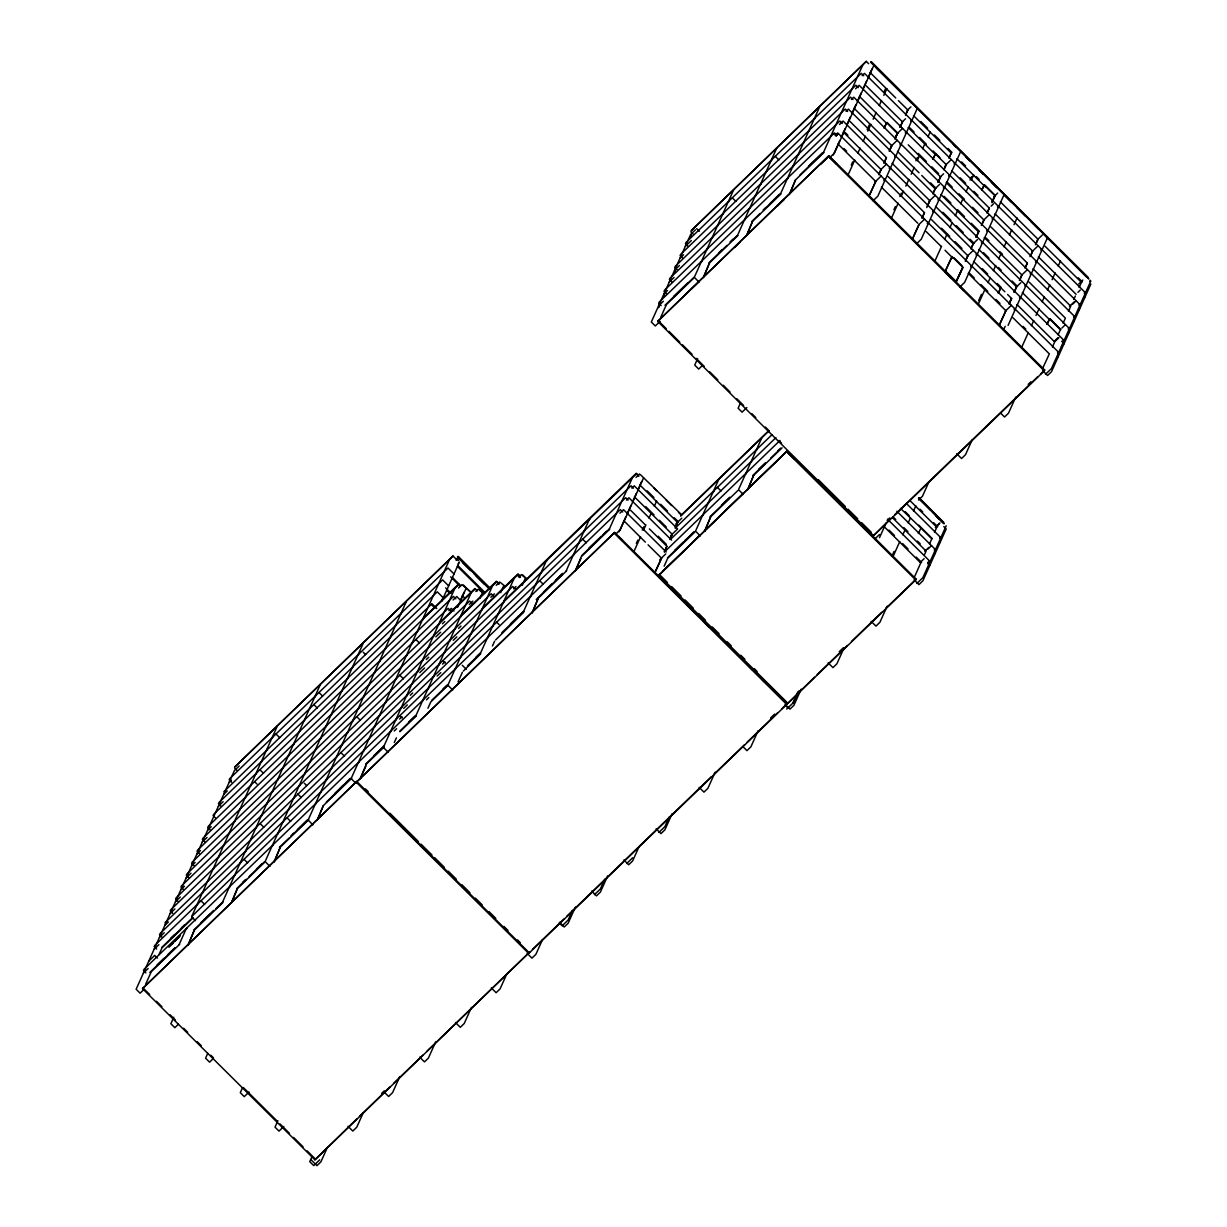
<?xml version="1.0" encoding="UTF-8"?>
<svg xmlns="http://www.w3.org/2000/svg" width="1227" height="1227" viewBox="0 0 1227 1227"><rect width="100%" height="100%" fill="white"/><g stroke="black" fill="none" stroke-linecap="round" stroke-linejoin="round"><path stroke-width="1.5" d="M164.909 922.827L512.733 586.46L515.141 588.853M223.805 791.768L442.625 579.911L448.653 585.892M427.042 1051.14L529.113 952.627L314.925 1159.822L142.531 988.625L356.704 781.43L529.328 952.888L786.722 704.451L787.105 703.608L614.696 532.411L356.919 781.691L614.696 532.411M145.599 984.361L151.32 971.661L179.679 944.284M159.004 954.545L162.025 947.827L193.099 917.842M179.111 944.575L186.366 928.425M191.719 916.508L277.394 725.893M186.504 928.977L187.025 927.796M197.21 905.143L197.731 903.962M202.562 893.241L203.084 892.06M207.915 881.323L208.452 880.142M213.268 869.406L213.805 868.225M218.621 857.489L219.158 856.308M223.974 845.587L224.51 844.391M229.326 833.67L229.863 832.489M234.679 821.753L235.216 820.572M240.047 809.835L240.569 808.654M245.4 797.918L245.921 796.737M250.753 786.016L251.274 784.82M256.106 774.099L256.642 772.918M261.458 762.182L261.995 761.001M266.811 750.264L267.348 749.083M272.164 738.347L272.701 737.166M194.311 930.158L188.206 944.759L194.311 930.158L222.685 902.781M222.118 903.072L320.4 684.39M229.495 887.474L230.032 886.293M234.848 875.557L235.385 874.376M240.201 863.655L240.737 862.458M245.553 851.737L246.09 850.556M250.906 839.82L251.443 838.639M256.274 827.903L256.796 826.722M261.627 815.986L262.149 814.805M266.98 804.084L267.501 802.887M272.333 792.167L272.869 790.986M277.685 780.249L278.222 779.068M283.038 768.332L283.575 767.151M288.391 756.415L288.928 755.234M293.744 744.513L294.281 743.332M299.097 732.596L299.633 731.415M304.449 720.678L304.986 719.497M309.817 708.761L310.339 707.58M315.17 696.859L315.692 695.663M173.759 1017.26L170.86 1023.717L174.832 1027.674L178.421 1024.223M264.326 862.581L237.317 888.655L231.197 903.271M231.918 901.676L237.317 888.655M363.391 642.887L265.109 861.569L269.94 866.354M272.501 845.97L273.023 844.789M277.854 834.053L278.376 832.872M283.207 822.151L283.728 820.955M288.56 810.234L289.097 809.053M293.913 798.317L294.449 797.136M299.265 786.4L299.802 785.219M304.618 774.482L305.155 773.301M309.971 762.58L310.508 761.4M315.324 750.663L315.86 749.482M320.676 738.746L321.213 737.565M326.045 726.829L326.566 725.648M331.397 714.927L331.919 713.731M336.75 703.01L337.272 701.829M342.103 691.092L342.64 689.911M347.456 679.175L347.993 677.994M352.809 667.258L353.345 666.077M358.161 655.356L358.698 654.16M280.308 847.151L274.204 861.768L280.308 847.151L308.683 819.774M406.398 601.383L308.115 820.065L312.931 824.851M315.492 804.467L316.029 803.286M320.845 792.55L321.382 791.369M326.198 780.648L326.735 779.467M331.551 768.731L332.088 767.55M336.919 756.814L337.44 755.633M342.272 744.896L342.793 743.715M347.624 732.994L348.146 731.798M352.977 721.077L353.514 719.896M358.33 709.16L358.867 707.979M363.683 697.243L364.22 696.062M369.036 685.326L369.572 684.145M374.388 673.424L374.925 672.227M379.741 661.506L380.278 660.325M385.094 649.589L385.631 648.408M390.462 637.672L390.984 636.491M395.815 625.77L396.336 624.574M401.168 613.853L401.689 612.672M207.746 1053.364L205.584 1058.195L209.556 1062.153L213.145 1058.702M323.315 805.648L317.195 820.265L323.315 805.648L351.674 778.271M449.389 559.88L351.121 778.562L355.937 783.347M358.499 762.964L359.02 761.783M363.852 751.062L364.373 749.866M369.204 739.145L369.741 737.964M374.557 727.228L375.094 726.047M379.91 715.31L380.447 714.129M385.263 703.393L385.799 702.212M390.615 691.491L391.152 690.295M395.968 679.574L396.505 678.393M401.321 667.657L401.858 666.476M406.689 655.739L407.211 654.558M412.042 643.838L412.563 642.641M417.395 631.92L417.916 630.739M422.748 620.003L423.836 617.58L458.714 583.914M452.993 556.015L235.047 766.752L452.993 556.015L456.597 559.619M142.531 988.625L356.704 781.43M470.923 570.57L457.441 556.92L489.757 589.098M490.524 588.73L457.978 556.398L490.447 588.899M383.913 747.166L366.306 764.145L360.201 778.762L365.907 766.047M442.103 599.62L442.64 598.439M458.177 563.883L458.699 562.702M441.766 601.215L459.358 562.058M454.864 588.331L383.361 747.442L388.192 752.228M390.738 731.844L391.275 730.663M396.091 719.927L396.628 718.746M401.459 708.01L401.981 706.829M406.812 696.108L407.333 694.911M412.165 684.191L412.686 683.01M417.517 672.273L418.054 671.092M422.87 660.356L423.407 659.175M428.223 648.439L428.76 647.258M433.576 636.537L434.113 635.341M438.929 624.62L440.018 622.196L474.895 588.531L477.318 590.923M462.916 585.371L470.232 591.583M394.281 742.55L396.413 737.795M461.015 599.021L464.082 592.212M457.61 607.258L466.03 588.531M242.471 1087.843L240.293 1092.674L244.28 1096.631L249.05 1092.015M415.616 716.307L471.061 592.948M422.993 700.709L423.53 699.528M428.346 688.807L428.883 687.626M433.698 676.89L434.235 675.709M439.051 664.973L439.588 663.792M444.404 653.055L444.941 651.874M449.757 641.154L450.294 639.957M455.125 629.236L455.646 628.055M460.478 617.319L461.567 614.896L496.444 581.23L498.852 583.623M479.113 589.988L483.714 593.5M479.65 589.466L483.637 593.669M427.947 708.255L430.815 701.89L448.407 684.911M479.926 598.255L482.211 593.147M492.594 585.647L447.855 685.187L452.686 689.973M455.248 669.589L455.769 668.408M460.6 657.672L461.122 656.491M465.953 645.755L466.49 644.574M471.306 633.853L471.843 632.672M476.659 621.936L477.196 620.755M482.012 610.018L483.101 607.595L517.978 573.929L520.386 576.322M500.647 582.687L505.171 586.383M458.054 681.89L462.349 672.365M500.693 592.656L503.76 585.846M480.11 654.052L514.144 578.346M487.487 638.469L488.024 637.273M492.84 626.552L493.377 625.371M498.193 614.635L498.729 613.454M503.561 602.718L504.65 600.294L636.276 473.254L638.684 475.647M522.181 575.386L526.797 578.899M522.717 574.865L526.72 579.083M277.915 1120.711L275.017 1127.153L279.004 1131.11L283.774 1126.493M492.456 646L494.588 641.23M522.242 585.356L525.294 578.546M658.7 307.716L659.236 306.535M664.052 295.799L664.589 294.618M674.773 271.98L675.295 270.799M690.832 236.228L691.368 235.047M523.116 612.549L546.429 560.662M530.493 596.966L531.015 595.785M535.846 585.049L536.383 583.868M541.199 573.132L541.736 571.951M546.552 561.214L547.089 560.033M657.718 321.397L828.9 155.706L1044.698 370.002L1044.315 370.845L873.517 535.693L657.718 321.397L828.9 155.706M660.786 317.149L666.506 304.434L693.516 278.36M538.3 598.147L532.196 612.748L538.3 598.147L566.675 570.754M733.685 189.725L694.298 277.348L699.129 282.133M701.675 261.75L702.212 260.569M707.043 249.833L707.565 248.652M712.396 237.931L712.918 236.734M717.749 226.013L718.27 224.832M723.102 214.096L723.639 212.915M728.455 202.179L728.991 200.998M566.107 571.046L589.435 519.174M573.484 555.463L574.021 554.282M578.837 543.546L579.374 542.365M584.205 531.628L584.727 530.447M589.558 519.711L590.08 518.53M737.872 235.553L709.497 262.931L703.393 277.547M704.099 275.952L709.497 262.931M609.681 529.251L581.307 556.644L575.202 571.245L580.908 558.546M311.919 1156.8L309.741 1161.647L313.713 1165.589L319.695 1159.822M314.925 1159.822L356.689 1119.039M327.425 1147.322L320.907 1161.846L316.965 1165.65L310.937 1159.668M737.304 235.845L776.676 148.222M744.682 220.246L745.218 219.066M750.034 208.329L750.571 207.148M755.387 196.427L755.924 195.231M760.74 184.51L761.277 183.329M766.093 172.593L766.63 171.412M771.446 160.676L771.982 159.495M609.113 529.543L632.426 477.671M780.863 194.05L752.504 221.427L746.384 236.044M747.105 234.449L752.504 221.427M640.479 474.711L681.629 514.757M619.083 531.736L625.601 517.196M627.104 513.883L630.923 505.371M632.457 501.966L636.276 493.469M637.81 490.064L641.629 481.551M643.592 477.87L620.264 529.757L615.494 534.374M697.626 358.667L694.727 365.109L698.7 369.066L702.289 365.615M363.269 1112.736L356.735 1127.26L352.793 1131.064L347.977 1126.279M780.295 194.341L819.682 106.718M787.673 178.743L788.209 177.562M793.041 166.826L793.562 165.645M798.394 154.924L798.915 153.743M803.746 143.007L804.268 141.826M809.099 131.09L809.636 129.909M814.452 119.172L814.989 117.991M823.869 152.547L795.495 179.924L789.39 194.541M790.096 192.946L795.495 179.924M636.338 543.377L637.779 540.171M642.273 530.156L643.807 526.751M634.083 551.23L640.571 536.782M643.623 529.987L645.923 524.88M648.991 518.07L651.276 512.963M654.344 506.153L656.629 501.045M399.818 1076.539L392.563 1092.674L388.622 1096.478L383.806 1091.693M823.302 152.838L862.673 65.215M866.277 61.35L691.338 230.584L866.277 61.35L868.685 63.743M870.725 62.255L1088.855 278.943L871.262 61.733M833.271 155.016L839.805 140.491M841.293 137.179L845.112 128.666M847.412 123.559L850.464 116.749M851.998 113.344L855.817 104.832M857.351 101.427L861.17 92.93M863.471 87.823L866.538 81.013M868.056 77.608L871.891 69.095M873.839 65.414L834.467 153.038L829.682 157.654M435.662 1041.953L428.407 1058.088L424.465 1061.892L419.634 1057.107M664.282 551.69L666.89 546.276L649.39 528.898M670.402 538.07L672.243 534.358L634.528 496.92M675.755 526.153L677.611 522.457L639.896 485.002M661.537 558.193L654.743 572.948L661.537 558.193L648.071 544.819M664.605 551.383L666.89 546.276M669.957 539.481L672.243 534.358M675.31 527.564L677.611 522.457M658.914 575.202L787.105 450.999L916.109 579.098L915.725 579.957L787.918 703.301L658.914 575.202L787.105 450.999M664.144 566.184L667.703 558.239L694.727 532.165M740.295 403.376L738.117 408.223L742.105 412.165L746.875 407.548M471.49 1007.367L464.235 1023.502L460.294 1027.306L455.462 1022.52M851.247 165.062L852.688 161.857M867.167 129.617L869.468 124.51M884.007 92.178L885.526 88.758M848.271 174.525L854.759 160.077M857.826 153.268L860.112 148.16M863.179 141.35L865.464 136.243M867.765 131.151L870.833 124.326M873.118 119.234L876.185 112.424M879.238 105.614L881.538 100.507M883.823 95.399L886.891 88.589M718.823 479.266L695.51 531.153L700.341 535.938M702.887 515.555L703.424 514.374M708.24 503.637L708.777 502.457M713.593 491.72L714.129 490.539M884.053 128.114L886.661 122.7L897.504 133.482L895.204 138.59M884.36 127.823L886.661 122.7M710.709 516.736L704.589 531.337L710.709 516.736L737.734 490.662M506.598 974.391L500.064 988.916L496.122 992.72L491.306 987.934M869.652 194.633L875.725 181.489L838.01 144.034M879.238 173.268L881.078 169.571L843.363 132.117M883.839 163.068L886.446 157.654L848.731 120.2M889.192 151.151L891.799 145.737L854.084 108.283M895.311 137.531L897.504 133.482M899.897 127.317L902.505 121.918L866.139 85.798M906.017 113.712L907.857 110.001L898.425 100.629M875.725 181.489L868.931 196.228M878.793 174.679L881.078 169.571M884.146 162.762L886.446 157.654M889.498 150.844L891.799 145.737M894.851 138.942L897.198 133.774M900.204 127.025L902.505 121.918M905.557 115.108L907.857 110.001M529.328 952.888L529.711 952.045M761.829 437.763L738.516 489.65L743.332 494.435M745.893 474.051L746.415 472.87M751.246 462.134L751.783 460.953M756.599 450.217L757.136 449.036M542.426 939.805L535.892 954.33L531.951 958.134L527.135 953.348M883.915 180.522L884.452 179.341M889.284 168.605L889.805 167.424M894.636 156.703L895.158 155.507M899.989 144.786L900.511 143.605M905.342 132.869L905.879 131.688M910.695 120.952L911.232 119.771M917.244 108.513L877.857 196.136L873.087 200.753M747.596 489.834L753.7 475.232L782.074 447.855M748.301 488.254L753.7 475.232M572.488 910.357L568.132 920.035L562.165 925.802L559.512 923.164M575.402 907.075L568.147 923.21L564.205 927.014L559.389 922.229M893.916 209.771L895.373 206.565M899.866 196.55L901.4 193.145M915.925 160.798L917.459 157.393M891.676 217.624L898.164 203.176M901.216 196.366L903.517 191.259M905.817 186.167L908.87 179.341M911.17 174.249L914.222 167.424M917.29 160.63L919.575 155.522M922.643 148.712L924.943 143.605M927.995 136.795L930.296 131.688M604.742 879.222L600.386 888.915L594.405 894.667M607.656 875.94L600.402 892.075L596.46 895.894L591.629 891.093M932.811 159.295L935.419 153.896L946.262 164.663L943.962 169.771M933.118 159.004L935.419 153.896M639.175 846.431L632.641 860.955L628.699 864.759L623.883 859.974M921.876 218.084L924.483 212.67L888.118 176.55M927.229 206.167L929.836 200.753L892.121 163.298M933.348 192.547L935.189 188.835L921.722 175.461M937.949 182.332L940.557 176.918L908.225 144.817M949.422 156.811L951.262 153.099L913.548 115.645M922.183 217.777L924.483 212.67M926.784 207.562L929.836 200.753M932.903 193.943L935.189 188.835M938.256 182.041L940.557 176.918M944.376 168.421L945.956 164.97M948.962 158.206L951.262 153.099M927.321 223.621L927.857 222.44M932.673 211.704L933.21 210.523M938.026 199.802L938.563 198.621M943.394 187.884L943.916 186.703M948.747 175.967L949.269 174.786M954.1 164.05L954.621 162.869M960.649 151.611L921.262 239.234L916.492 243.851M669.236 816.967L664.881 826.661L658.914 832.427M672.151 813.685L664.896 829.835L660.954 833.639L656.138 828.838M970.036 180.078L971.569 176.673M935.066 260.722L941.569 246.274M944.621 239.464L946.922 234.357M949.974 227.562L952.275 222.44M955.327 215.645L957.627 210.538M960.68 203.728L962.98 198.621M966.048 191.811L968.333 186.703M971.401 179.894L973.686 174.786M715.157 772.182L707.902 788.332L703.961 792.136L699.129 787.335M982.321 188.789L984.161 185.078L995.02 195.845L991.953 202.67M952.045 256.566L945.235 271.305L952.045 256.566L962.888 267.333L956.094 282.087L962.582 267.639M981.876 190.185L984.161 185.078M956.447 280.83L962.888 267.333M965.281 261.182L967.888 255.768L931.523 219.648M971.401 247.563L973.241 243.851L935.526 206.397M975.986 237.348L978.594 231.934L940.879 194.48M981.339 225.431L983.947 220.016L946.232 182.578M987.459 211.811L989.299 208.115L951.585 170.66M992.06 201.611L995.02 195.845M965.588 260.876L967.888 255.768M970.94 248.958L973.241 243.851M976.309 237.041L978.594 231.934M981.661 225.139L983.947 220.016M987.014 213.222L989.299 208.115M992.367 201.305L994.714 196.151M758.148 730.678L750.893 746.829L746.952 750.633L743.332 747.044M970.726 266.719L971.263 265.538M976.078 254.817L976.615 253.621M981.431 242.9L981.968 241.719M986.784 230.983L987.321 229.802M992.137 219.066L992.674 217.885M997.505 207.148L998.026 205.967M1004.054 194.71L964.667 282.333L959.882 286.949M787.918 703.301L814.406 677.258M792.688 703.301L797.765 691.997M798.961 690.847L793.884 702.151L786.706 709.068M801.154 689.175L793.9 705.326L789.958 709.129L785.127 704.344M978.563 300.784L981.447 294.357M873.517 535.693L890.419 518.898M978.471 303.821L984.974 289.373M988.026 282.563L990.327 277.455M993.379 270.661L995.68 265.538M998.732 258.744L1001.033 253.636M1004.085 246.826L1006.385 241.719M1009.438 234.909L1011.738 229.802M1014.039 224.71L1017.091 217.885M879.483 537.717L886.017 523.193M998.195 293.161L1000.803 287.747L1004.867 291.781M998.502 292.854L1000.803 287.747M844.145 647.687L836.891 663.822L832.949 667.626L828.133 662.841M891.922 556.199L894.084 551.383M893.287 556.03L899.774 541.582M902.827 534.773L905.127 529.665M908.195 522.855L910.48 517.748M913.548 510.953L915.833 505.831M1005.634 311.075L999.131 325.523L1005.941 310.784L968.226 273.33M1009.453 302.578L1011.646 298.514L1007.582 294.48M1014.039 292.363L1016.339 287.256M1019.392 280.446L1021.692 275.339M1025.511 266.826L1027.352 263.115L990.987 227.01M1030.097 256.612L1032.398 251.504M1035.45 244.71L1037.751 239.587M929.023 481.69L922.489 496.214L918.548 500.018M1008.993 303.974L1011.339 298.821M1014.346 292.057L1016.646 286.949L978.931 249.495M1019.698 280.155L1021.999 275.032L984.284 237.578M1025.051 268.238L1027.352 263.115M1030.419 256.32L1032.705 251.213L994.99 213.759M1035.772 244.403L1038.057 239.296L1000.342 201.841M1009.346 303.636L1011.646 298.514M1005.22 326.321L1003.471 329.833L1010.204 336.52M1014.131 309.817L1014.668 308.637M1019.484 297.916L1020.02 296.719M1024.836 285.998L1025.373 284.817M1030.189 274.081L1030.726 272.9M1035.542 262.164L1036.079 260.983M1040.895 250.247L1041.432 249.066M1008.073 325.431L1047.444 237.808M918.348 533.454L920.956 528.039L931.814 538.806L929.514 543.914M887.152 606.184L879.897 622.319L875.955 626.123L871.124 621.337M972.014 440.186L965.496 454.711L961.554 458.515L956.723 453.729M914.253 577.426L920.741 562.978L884.376 526.874M924.575 554.481L926.094 551.076L892.428 517.625M934.514 532.349L936.814 527.242L909.867 500.493M1021.876 346.919L1028.364 332.471M1031.432 325.661L1033.732 320.554M1036.017 315.462L1039.085 308.637M1042.137 301.842L1044.438 296.735M1047.49 289.925L1049.791 284.817M1052.076 279.71L1055.143 272.9M1058.195 266.09L1060.496 260.983M943.548 522.242L919.207 497.84M928.931 562.027L929.468 560.846M934.284 550.11L934.821 548.929M939.652 538.193L940.173 537.012M946.201 525.754L922.873 577.641L916.906 583.408M928.962 566.491L929.483 565.31M934.314 554.573L934.836 553.392M939.667 542.671L940.204 541.475M1046.953 324.342L1049.56 318.928L1060.404 329.71L1058.103 334.818M1047.26 324.035L1049.56 318.928M1015.741 397.073L1008.487 413.208L1004.545 417.011L1000.925 413.422M1012.965 317.762L1049.346 353.882L1042.536 368.621M1052.398 347.072L1054.699 341.965L1016.984 304.511M1063.103 323.253L1065.404 318.13L1029.039 282.026M1068.456 311.336L1070.757 306.213L1033.042 268.774M1073.809 299.419L1075.343 296.014M1079.162 287.501L1081.462 282.394L1045.097 246.274M1057.536 352.916L1058.057 351.735M1062.889 341.014L1063.41 339.818M1068.242 329.097L1068.778 327.916M1073.594 317.18L1074.131 315.999M1078.947 305.262L1079.484 304.081M1084.3 293.345L1084.837 292.164M1089.653 281.443L1090.189 280.247M1090.849 280.906L1051.478 368.545L1045.496 374.296M1057.551 357.379L1058.088 356.198M1068.257 333.56L1068.794 332.379M1073.61 321.643L1074.146 320.462M1078.962 309.725L1079.499 308.544M1084.331 297.824L1084.852 296.627M1090.864 284.081L1051.493 371.704L1047.551 375.508L1042.72 370.723M695.479 229.786L690.694 234.388L651.322 322.011L655.295 325.968L660.08 321.351M685.341 246.305L691.322 240.538M862.121 75.691L864.514 73.375L1085.496 292.824M679.988 258.222L683.577 254.756M855.572 88.758L859.161 85.292L1080.143 304.741M674.635 270.139L679.421 265.523M851.415 99.51L853.793 97.209L1074.791 316.658M669.282 282.041L674.052 277.44M846.063 111.427L848.44 109.126L1069.438 328.575M663.93 293.959L667.503 290.508M839.513 124.494L843.087 121.044L1064.085 340.477M658.577 305.876L663.347 301.259M835.342 135.261L837.734 132.945L1058.732 352.394M836.016 135.921L838.394 133.605M673.608 296.443L687.595 283.038M719.068 252.563L721.813 249.909M730.08 241.934L732.841 239.265M763.148 210.016L765.893 207.363M769.544 203.943L773.593 200.032M774.16 199.387L779.666 194.065M808.593 166.151L822.366 152.854M664.973 305.262L693.884 277.348M709.037 262.716L726.951 245.431M732.458 240.124L736.599 236.121M751.737 221.504L760.004 213.529M766.89 206.872L779.298 194.909M799.958 174.97L823.378 152.378M691.461 289.051L698.209 282.532M734.452 247.547L739.866 242.332M777.458 206.044L784.206 199.526M820.464 164.541L827.213 158.022M907.29 110.338L910.879 106.872M901.937 122.24L905.526 118.789M239.188 765.955L234.418 770.571L136.136 989.238L140.108 993.195L143.697 989.729M896.584 134.157L902.551 128.39M456.49 559.727L458.867 557.426L456.168 560.417M229.05 782.473L231.443 780.173M891.231 146.074L897.198 140.307M223.697 794.39L227.286 790.94M218.345 806.308L223.13 801.691M880.526 169.893L886.492 164.142M875.173 181.811L881.139 176.044M458.806 584.527L208.283 826.323L207.746 827.519L210.154 829.912M207.639 830.142L211.228 826.676M458.469 588.04L462.058 584.589M202.286 842.044L207.056 837.443M453.116 599.957L456.705 596.491L461.429 601.184M873.578 200.246L880.004 207.225M196.934 853.961L200.507 850.51M448.959 610.709L451.337 608.408L453.99 611.046M475.002 589.144L192.225 862.075L191.688 863.256L194.096 865.648M191.581 865.879L195.154 862.412M442.41 623.776L444.787 621.476M475.846 591.506L478.239 589.19M186.228 877.796L190.998 873.179M435.861 636.844L440.631 632.242M469.297 604.574L472.886 601.107M180.875 889.698L184.449 886.247M496.199 585.356L499.772 581.905M175.507 901.615L180.292 897.014M426.336 659.528L428.729 657.212M458.591 628.393L460.984 626.092M490.846 597.273L494.42 593.807M170.154 913.532L174.94 908.916M419.787 672.595L424.573 667.979M453.238 640.31L456.827 636.859M518.929 576.905L521.322 574.604M945.342 165.338L951.308 159.587M164.801 925.449L168.39 921.983M513.576 588.822L515.969 586.506M939.989 177.255L943.563 173.805M159.449 937.367L164.234 932.75M410.278 695.264L412.671 692.964M442.533 664.144L444.91 661.828M636.031 477.38L639.604 473.929M934.637 189.173L939.407 184.556M154.096 949.269L158.881 944.667M403.729 708.332L407.318 704.881M437.18 676.046L440.754 672.595M631.859 488.147L634.252 485.831L676.905 528.193M929.284 201.09L935.25 195.323M192.378 915.879L625.663 497.687L628.071 500.079M170.522 938.502L174.663 934.499M181.565 927.842L184.311 925.189M180.415 929.038L184.464 925.127M161.872 947.321L179.802 930.02M185.323 924.698L192.21 918.041M148.743 961.186L154.709 955.419L157.378 958.072M399.573 719.099L401.965 716.783M626.506 500.049L628.899 497.748L671.552 540.11M174.832 941.094L180.338 935.756M172.363 943.563L179.111 937.045M168.927 947.259L173.068 943.272M143.39 973.103L148.16 968.486M394.22 731.001L396.612 728.7M426.459 699.881L428.852 697.58M619.957 513.116L623.546 509.665L666.2 552.012M918.563 224.909L924.544 219.142M157.056 964.989L163.958 958.333M168.099 954.33L174.986 947.673M201.197 922.382L213.605 910.403M242.578 882.443L245.339 879.774M256.366 869.13L261.888 863.808M290.86 835.848L293.621 833.179M301.888 825.188L307.41 819.866M335.002 793.24L343.269 785.249M346.029 782.596L350.17 778.593M374.189 755.403L383.836 746.108M408.606 722.197L415.493 715.556M443.024 688.976L447.149 685.003M476.045 657.089L480.186 653.117M510.463 623.883L518.73 615.908M543.5 591.997L551.751 584.021M555.892 580.049L562.764 573.392M588.929 548.162L601.307 536.199M297.348 829.667L301.413 825.756M340.354 788.163L349.802 779.038M517.748 616.936L523.162 611.721M555.34 580.647L562.104 574.129M602.396 535.233L606.46 531.322M149.786 972.49L174.602 948.517M193.927 929.882L210.477 913.916M215.983 908.578L222.885 901.922M236.673 888.609L246.336 879.299M249.096 876.63L255.998 869.974M260.124 865.986L264.265 861.983M279.434 847.336L289.097 838.026M293.238 834.023L307.026 820.71M326.336 802.075L351.167 778.117M365.554 764.222L383.453 746.952M399.971 731.016L415.109 716.399M431.628 700.448L446.766 685.847M467.41 665.908L479.803 653.96M501.828 632.703L523.852 611.445M536.23 599.482L562.395 574.251M581.659 555.647L598.178 539.696M603.684 534.389L609.19 529.067M399.91 731.721L416.152 716.031M480.662 653.792L463.377 671.077M523.684 612.258L495.616 639.957M994.1 196.535L997.674 193.068M991.125 206.136L993.517 203.835M983.394 220.354L989.361 214.587M680.908 515.463L768.654 430.769M680.602 516.153L768.347 431.459M675.847 523.944L681.813 518.177M675.157 528.162L771.89 434.787M670.494 535.846L677.657 528.929M972.674 244.188L977.459 239.572M671.138 538.776L775.924 437.64M967.321 256.106L973.302 250.339M664.451 551.981L779.973 440.493M659.789 559.681L665.755 553.914M674.804 550.263L683.04 542.303M684.743 540.739L694.206 531.613M721.522 505.156L729.774 497.211M758.623 469.358L765.495 462.717M777.872 450.784L780.617 448.131M667.549 557.733L693.654 532.533M710.157 516.613L729.39 498.055M752.749 475.509L765.111 463.561M770.617 458.254L778.854 450.294M662.641 571.23L700.464 534.727M704.283 531.03L743.455 493.223M747.289 489.527L785.111 453.024M1037.505 239.633L1042.275 235.017M1032.137 251.535L1038.119 245.783M1021.431 275.369L1027.413 269.603M1016.079 287.287L1020.864 282.67M687.641 604.926L698.5 615.693M816.645 480.417L827.489 491.183M1005.373 311.106L1011.339 305.339M702.795 620.049L709.206 627.043M1078.686 284.035L1082.812 280.063M1077.935 292.333L1080.327 290.032M1069.453 306.443L1074.131 301.934M1072.582 304.25L1076.171 300.784M1061.876 328.069L1065.45 324.618M1054.131 341.474L1058.073 337.67M1055.327 341.137L1058.901 337.686M1061.462 346.198L1064.1 343.652L1061.677 341.259M887.167 520.478L889.836 517.901M1028.18 384.373L1030.849 381.796M894.56 514.911L1037.812 376.643M1040.573 373.99L1044.698 370.002M746.185 663.147L752.611 670.141M874.698 539.159L879.468 534.543M920.956 528.039L900.48 508.392M937.091 525.539L939.836 522.886M935.403 527.549L939.529 523.576M943.624 522.073L943.011 522.763L932.459 511.95M924.79 551.291L928.808 547.411M927.919 549.098L931.508 545.632M920.173 562.487L924.115 558.684M927.735 563.807L930.127 561.506L887.474 519.144M381.612 1093.426L384.296 1090.834M770.587 717.994L774.59 714.129M839.237 651.721L843.24 647.871M359.45 1116.386L389.787 1087.091M393.928 1083.088L422.901 1055.143M532.457 949.391L564.113 918.839M566.874 916.17L711.399 776.676M714.16 774.022L744.436 744.789M747.182 742.136L777.473 712.918M781.599 708.93L787.105 703.608M817.167 674.605L847.397 645.417M851.523 641.445L881.753 612.258M885.879 608.285L916.109 579.098M626.66 863.547L632.626 857.78M871.185 61.902L1088.196 277.394M876.078 67.807L911.339 102.823M953.394 144.587L956.094 147.271M965.588 156.703L969.667 160.737M979.161 170.17L983.226 174.219M991.37 182.286L996.784 187.685M1004.928 195.768L1011.708 202.501M1017.137 207.884L1025.266 215.967M1030.695 221.351L1038.84 229.434M1042.904 233.467L1052.398 242.9M1056.462 246.934L1086.324 276.842M920.833 121.488L927.612 128.221M934.407 134.97L939.836 140.353M947.965 148.436L952.045 152.485M961.539 161.918L965.618 165.967M976.477 176.749L979.192 179.433M984.621 184.832L995.48 195.614M1078.272 277.823L1082.337 281.873M870.142 72.546L895.741 97.961M956.953 158.743L985.235 186.826M863.685 75.721L861.262 73.329L685.985 242.501L685.448 243.682L687.872 246.075M910.051 128.007L914.115 132.056M919.544 137.439L926.324 144.188M933.118 150.921L939.897 157.654M960.266 177.869L965.695 183.268M973.839 191.351L977.904 195.4M908.195 127.562L935.127 154.311M1038.395 256.857L1076.11 294.311M858.317 87.623L855.909 85.23L680.632 254.418L680.095 255.599L682.503 257.992M887.044 122.409L897.903 133.191M918.256 153.406L926.4 161.489M931.83 166.872L938.624 173.62M946.769 181.703L952.198 187.087M958.977 193.835L964.407 199.219M972.551 207.317L977.98 212.7M859.437 96.381L886.369 123.129M852.964 99.54L850.556 97.148L675.279 266.32L674.743 267.517L677.151 269.909M930.557 182.838L935.986 188.222M944.13 196.32L950.91 203.053M957.704 209.786L964.483 216.535M971.278 223.268L979.407 231.351M986.201 238.099L988.916 240.783M999.775 251.566L1002.49 254.265M897.474 151.381L919.038 172.792M847.612 111.458L845.204 109.065L669.927 278.238L669.39 279.419L671.798 281.827M942.842 212.271L950.986 220.354M956.416 225.753L963.195 232.486M969.99 239.219L974.054 243.268M983.563 252.701L988.993 258.099M998.487 267.532L1001.201 270.231M1012.06 281.014L1017.49 286.397M1050.067 318.744L1060.926 329.526M1022.336 292.593L1049.269 319.342M842.259 123.375L839.851 120.982L664.574 290.155L664.037 291.336L666.445 293.728M845.188 132.531L847.903 135.231M941.554 228.222L949.698 236.32M955.127 241.704L961.922 248.437M982.275 268.667L987.704 274.05M997.214 283.483L1001.278 287.532M973.578 261.412L1000.511 288.161M836.906 135.292L834.498 132.884L659.221 302.072L658.684 303.253L661.092 305.646M833.839 133.528L836.247 135.921M843.915 148.498L846.63 151.182M953.854 257.67L961.999 265.753M968.778 272.486L974.207 277.885M981.002 284.618L987.781 291.351M995.925 299.449L999.99 303.483M1023.073 326.397L1025.787 329.097M881.415 187.133L917.781 223.237M926.17 231.566L940.986 246.274M945.02 250.293L953.103 258.314M945.542 271.014L956.4 281.781M829.866 157.439L836.599 164.127M916.661 243.636L923.41 250.323M944.959 271.734L951.692 278.422M960.066 286.735L964.115 290.753M828.516 156.55L1044.315 370.845M775.265 156.32L778.884 159.924M732.274 197.823L735.893 201.412M696.675 228.636L699.329 231.259M690.801 231.765L693.224 234.158M919.13 498.009L944.207 523.791L918.44 498.193M920.219 499.803L930.879 510.478M936.232 516.291L938.946 518.99M943.793 526.536L946.216 528.929L922.888 580.816L918.946 584.619L914.13 579.834M920.035 509.19L922.75 511.889M933.609 522.671L937.689 526.72M906.308 503.392L940.833 537.671M905.173 511.659L909.238 515.708M918.747 525.156L932.336 538.638M896.891 511.276L935.48 549.589M893.026 516.843L895.741 519.527M903.885 527.625L907.965 531.674M917.474 541.107L920.189 543.806M927.735 562.288L930.143 564.681M889.038 530.095L894.468 535.493M902.612 543.576L908.041 548.975M916.186 557.073L921.615 562.457M658.086 320.554L666.23 328.637M668.945 331.336L679.804 342.118M682.519 344.818L692.028 354.25M696.092 358.299L704.237 366.382M709.666 371.766L717.81 379.864M723.24 385.247L730.019 391.996M736.813 398.729L743.593 405.462M751.737 413.56L755.817 417.594M765.311 427.027L769.39 431.076M778.884 440.508L781.599 443.208M818.256 479.588L845.388 506.552M848.102 509.251L857.612 518.684M861.676 522.717L871.185 532.165M788.071 452.748L794.805 459.435M876.231 540.279L881.615 545.632M786.722 451.858L915.725 579.957M717.412 487.38L721.031 490.969M654.006 488.039L656.736 490.739M666.246 500.187L671.675 505.585M678.47 512.334L681.184 515.033M638.776 476.26L636.368 473.867L160.093 933.548L159.556 934.744L161.964 937.137M647.15 490.815L653.93 497.548M660.724 504.297L667.503 511.03M674.298 517.779L678.362 521.812M633.423 488.177L631.015 485.769L154.74 945.465L154.203 946.646L156.611 949.054M645.862 506.766L654.006 514.865M659.436 520.248L666.23 526.996M658.147 536.214L666.307 544.297M630.525 510.171L645.341 524.88M622.718 511.996L620.31 509.604L144.034 969.299L143.498 970.48L145.906 972.873M623.822 520.739L645.371 542.15M659.298 574.359L667.442 582.457M671.522 586.491L681.031 595.939M685.095 599.972L693.255 608.071M698.684 613.469L705.464 620.202M712.258 626.951L719.053 633.684M727.197 641.782L731.261 645.831M740.771 655.264L744.85 659.313M754.36 668.746L757.074 671.445M618.362 536.828L622.411 540.846M659.083 577.257L665.816 583.945M687.365 605.34L694.099 612.028M762.044 679.497L764.743 682.181M614.328 533.254L786.722 704.451M785.249 705.28L787.903 707.918M582.656 539.19L586.276 542.779M539.665 580.693L543.285 584.282M520.493 576.935L518.085 574.543L170.798 909.728L170.262 910.909L172.685 913.302M517.426 575.172L519.834 577.564M498.944 584.236L496.536 581.843L181.504 885.894L180.982 887.075L183.39 889.483M473.637 573.254L488.561 588.07M462.518 562.472L470.662 570.555M476.107 575.954L484.251 584.052M456.367 558.5L458.53 560.647M493.591 596.153L491.183 593.745L176.151 897.811L175.63 898.992L178.038 901.385M457.702 565.448L484.849 592.411M457.318 566.291L484.466 593.255M454.005 573.975L447.978 567.994L229.694 778.67L229.173 779.851L231.581 782.259M463.377 585.018L470.156 591.751M452.349 577.365L460.493 585.448M496.659 622.196L499.067 624.589M450.616 576.859L460.11 586.291M472.058 603.439L469.65 601.046L186.857 873.992L186.335 875.173L188.743 877.566M462.334 595.662L465.018 598.331M445.631 587.917L451.061 593.316M455.861 598.837L453.453 596.429L202.93 838.24L202.394 839.421L204.802 841.814M446.613 590.11L449.327 592.81M443.3 597.81L437.272 591.828L218.989 802.504L218.452 803.685L220.875 806.078M450.508 610.739L448.1 608.347L197.578 850.158L197.041 851.339L199.449 853.731M436.735 608.531L431.919 603.73L213.636 814.421L213.099 815.602L215.507 817.995M431.26 604.374L434.879 607.963M462.303 665.295L466.275 669.252M442.87 660.617L445.278 663.009M415.861 639.482L419.465 643.071M399.787 675.218L403.407 678.807M363.192 652.197L365.6 654.589M399.91 715.571L402.318 717.964M356.796 716.721L360.401 720.31M318.989 692.503L322.594 696.092M313.621 704.405L317.241 708.01M340.723 752.458L344.342 756.047M365.447 788.93L368.161 791.63M389.879 813.194L418.392 841.507M421.106 844.207L431.965 854.989M434.68 857.688L444.189 867.121M448.254 871.17L456.398 879.253M461.827 884.652L469.972 892.735M475.401 898.133L482.196 904.866M488.99 911.6L495.769 918.348M503.914 926.431L507.993 930.48M517.487 939.913L520.202 942.612M356.321 782.274L528.73 953.471M275.983 734.007L279.603 737.596M304.296 783.24L306.704 785.648M297.732 793.961L301.351 797.55M259.925 769.743L263.529 773.332M254.572 781.66L256.98 784.053M287.026 817.796L290.63 821.384M234.526 767.949L236.934 770.341M260.078 823.547L263.698 827.136M244.02 859.299L247.639 862.888M201.029 900.802L204.633 904.391M191.857 917.06L195.461 920.649M142.899 987.781L149.694 994.53M156.473 1001.263L161.918 1006.661M170.062 1014.744L175.492 1020.143M183.636 1028.226L187.7 1032.275M197.21 1041.708L201.274 1045.741M210.783 1055.189L213.498 1057.873M243.36 1087.536L277.302 1121.233M280.017 1123.932L289.511 1133.365M293.59 1137.414L303.084 1146.846M307.164 1150.895L315.308 1158.978M918.824 224.878L912.321 239.326L918.824 224.878"/></g></svg>
